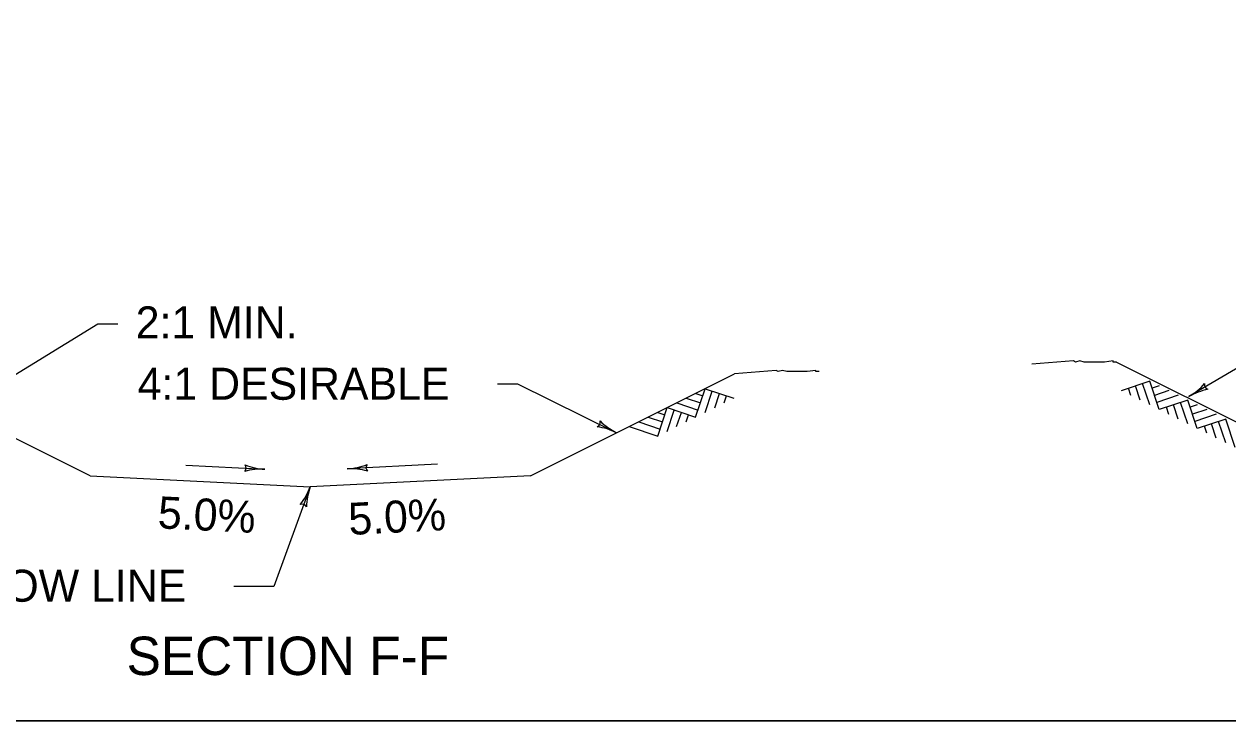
# Model space of a CAD drawing. Extents: x 1007 to 1035.5, y 1000.5 to 1021.5.
# Drawn here: x 1017.06 to 1024.58, y 1000.5 to 1004.85 of the extents above; entities that cross this region are included whole.
import ezdxf

# ---------------------------------------------------------------- set-up
doc = ezdxf.new("R2010")
doc.units = 0
for name, color, linetype in [('Level 1', 7, 'Continuous'), ('Level 10', 7, 'Continuous'), ('Level 11', 7, 'Continuous')]:
    doc.layers.add(name, color=color, linetype=linetype)

msp = doc.modelspace()

# ---------------------------------------------------------------- linework, layer by layer
at = {"layer": 'Level 1'}
for p, q in [((1025.3123, 1003.102), (1024.3348, 1002.5254)), ((1017.5206, 1002.9774), (1016.648, 1002.4425)), ((1017.6456, 1002.9774), (1017.5206, 1002.9774)), ((1023.8816, 1002.7415), (1025.4063, 1001.9789)), ((1017.4718, 1002.0307), (1016.1966, 1002.6683)), ((1020.2218, 1002.0307), (1021.497, 1002.6683)), ((1020.0168, 1002.606), (1020.1418, 1002.606)), ((1020.1418, 1002.606), (1020.7604, 1002.3)), ((1021.254, 1002.3972), (1021.3135, 1002.575)), ((1021.3134, 1002.4268), (1021.358, 1002.5602)), ((1021.3135, 1002.575), (1021.4914, 1002.5155)), ((1024.0903, 1002.6223), (1023.9123, 1002.5628)), ((1023.9718, 1002.5333), (1023.9568, 1002.5778)), ((1024.031, 1002.5037), (1024.0013, 1002.5926)), ((1024.0903, 1002.4741), (1024.0458, 1002.6075)), ((1024.1498, 1002.4445), (1024.0903, 1002.6223)), ((1024.1496, 1002.5928), (1024.1051, 1002.5778)), ((1024.2088, 1002.5633), (1024.12, 1002.5334)), ((1021.1356, 1002.4863), (1021.2689, 1002.4417)), ((1021.1949, 1002.5159), (1021.2838, 1002.4861)), ((1021.2542, 1002.5454), (1021.2987, 1002.5305)), ((1021.3728, 1002.4563), (1021.4025, 1002.5453)), ((1021.432, 1002.4859), (1021.4469, 1002.5304)), ((1024.2682, 1002.5337), (1024.1348, 1002.489)), ((1024.3276, 1002.504), (1024.1498, 1002.4445)), ((1024.3277, 1002.3558), (1024.2831, 1002.4891)), ((1024.3871, 1002.3262), (1024.3276, 1002.504)), ((1021.0167, 1002.2788), (1021.0762, 1002.4567)), ((1021.0168, 1002.4271), (1021.0613, 1002.4122)), ((1021.0761, 1002.3084), (1021.1207, 1002.4418)), ((1021.0762, 1002.4567), (1021.254, 1002.3972)), ((1021.1353, 1002.338), (1021.1652, 1002.4269)), ((1021.1948, 1002.3676), (1021.2095, 1002.4121)), ((1024.209, 1002.4149), (1024.1943, 1002.4594)), ((1024.2684, 1002.3853), (1024.2386, 1002.4743)), ((1024.3869, 1002.4744), (1024.3424, 1002.4595)), ((1024.4463, 1002.4448), (1024.3573, 1002.4151)), ((1024.5055, 1002.4153), (1024.3722, 1002.3707)), ((1020.8388, 1002.3383), (1021.0167, 1002.2788)), ((1020.8983, 1002.3679), (1021.0316, 1002.3233)), ((1020.9575, 1002.3975), (1021.0464, 1002.3678)), ((1024.5649, 1002.3857), (1024.3871, 1002.3262)), ((1024.4463, 1002.2966), (1024.4316, 1002.3411)), ((1024.5058, 1002.267), (1024.476, 1002.3559)), ((1024.565, 1002.2374), (1024.5203, 1002.3708)), ((1024.6243, 1002.2078), (1024.5649, 1002.3857)), ((1017.4718, 1002.0307), (1018.8468, 1001.9619)), ((1018.0696, 1002.0969), (1018.5634, 1002.0723)), ((1020.2218, 1002.0307), (1018.8468, 1001.9619)), ((1019.6409, 1002.1029), (1019.0778, 1002.0748)), ((1018.8468, 1001.9619), (1018.6202, 1001.3397)), ((1018.6202, 1001.3397), (1018.3702, 1001.3397))]:
    msp.add_line(p, q, dxfattribs=at)
for points in [[(1023.8816, 1002.7415), (1023.8615, 1002.7415), (1023.8615, 1002.7482), (1023.8078, 1002.7415), (1023.6804, 1002.7415), (1023.6536, 1002.7482), (1023.6268, 1002.7415), (1023.6133, 1002.7482), (1023.3538, 1002.7281)], [(1022.0248, 1002.6817), (1022.0048, 1002.6817), (1022.0048, 1002.6883), (1021.9511, 1002.6817), (1021.8237, 1002.6817), (1021.7968, 1002.6883), (1021.77, 1002.6817), (1021.7566, 1002.6883), (1021.497, 1002.6683)]]:
    msp.add_lwpolyline(points, dxfattribs=at)
for centre, radius, start, end in [((1024.1362, 1002.8621), 0.3909, 300.53658, 319.20537), ((1024.5335, 1002.1887), 0.3909, 101.88374, 120.53047), ((1024.4629, 1002.6009), 0.0313, 169.31118, 251.42788), ((1024.1362, 1002.8621), 0.3909, 300.52436, 300.53658), ((1020.6272, 1002.3659), 0.0313, 292.45704, 14.57374), ((1020.5871, 1001.9496), 0.3909, 63.68244, 82.35123), ((1020.9337, 1002.6504), 0.3909, 225.0296, 243.67633), ((1020.5871, 1001.9496), 0.3909, 63.67022, 63.68244), ((1018.4149, 1002.0797), 0.0313, 315.91509, 38.03178), ((1018.5439, 1001.6818), 0.3909, 87.14049, 105.80927), ((1018.5829, 1002.4627), 0.3909, 248.48765, 267.13438), ((1018.5439, 1001.6818), 0.3909, 87.12826, 87.14049), ((1019.0582, 1002.4652), 0.3909, 272.86325, 291.53203), ((1019.0582, 1002.4652), 0.3909, 272.85103, 272.86325), ((1019.0973, 1001.6843), 0.3909, 74.21041, 92.85714), ((1019.2262, 1002.0821), 0.0313, 141.63785, 223.75454), ((1018.4795, 1002.0957), 0.3909, 321.33202, 339.97875), ((1019.2142, 1001.8281), 0.3909, 159.98486, 178.65365), ((1019.2142, 1001.8281), 0.3909, 159.97264, 159.98486), ((1018.7959, 1001.8222), 0.0313, 28.75946, 110.87616)]:
    msp.add_arc(centre, radius, start, end, dxfattribs=at)
at = {"layer": 'Level 10'}
msp.add_line((1035.5, 1000.5), (1007, 1000.5), dxfattribs=at)
at = {"layer": 'Level 11'}
msp.add_lwpolyline([(1007, 1000.5), (1035.5, 1000.5), (1035.5, 1021.5), (1007, 1021.5)], close=True, dxfattribs=at)
msp.add_lwpolyline([(1007, 1000.5), (1035.5, 1000.5), (1035.5, 1021.5), (1007, 1021.5)], close=True, dxfattribs=at)

# ---------------------------------------------------------------- texts
at = {"layer": 'Level 1'}
for s, height, p in [('2:1 MIN.', 0.2, (1017.7568, 1002.8894)), ('4:1 DESIRABLE', 0.2, (1017.7691, 1002.506)), ('FLOW LINE', 0.2, (1016.6308, 1001.2445)), ('SECTION F-F', 0.24, (1017.6998, 1000.7865))]:
    msp.add_text(s, height=height, dxfattribs=at).set_placement(p)
for rotation, p in [(357.13865, (1017.8919, 1001.7038)), (2.86156, (1019.0898, 1001.6615))]:
    msp.add_text('5.0%', height=0.2, rotation=rotation, dxfattribs=at).set_placement(p)

doc.saveas('drawing.dxf')
